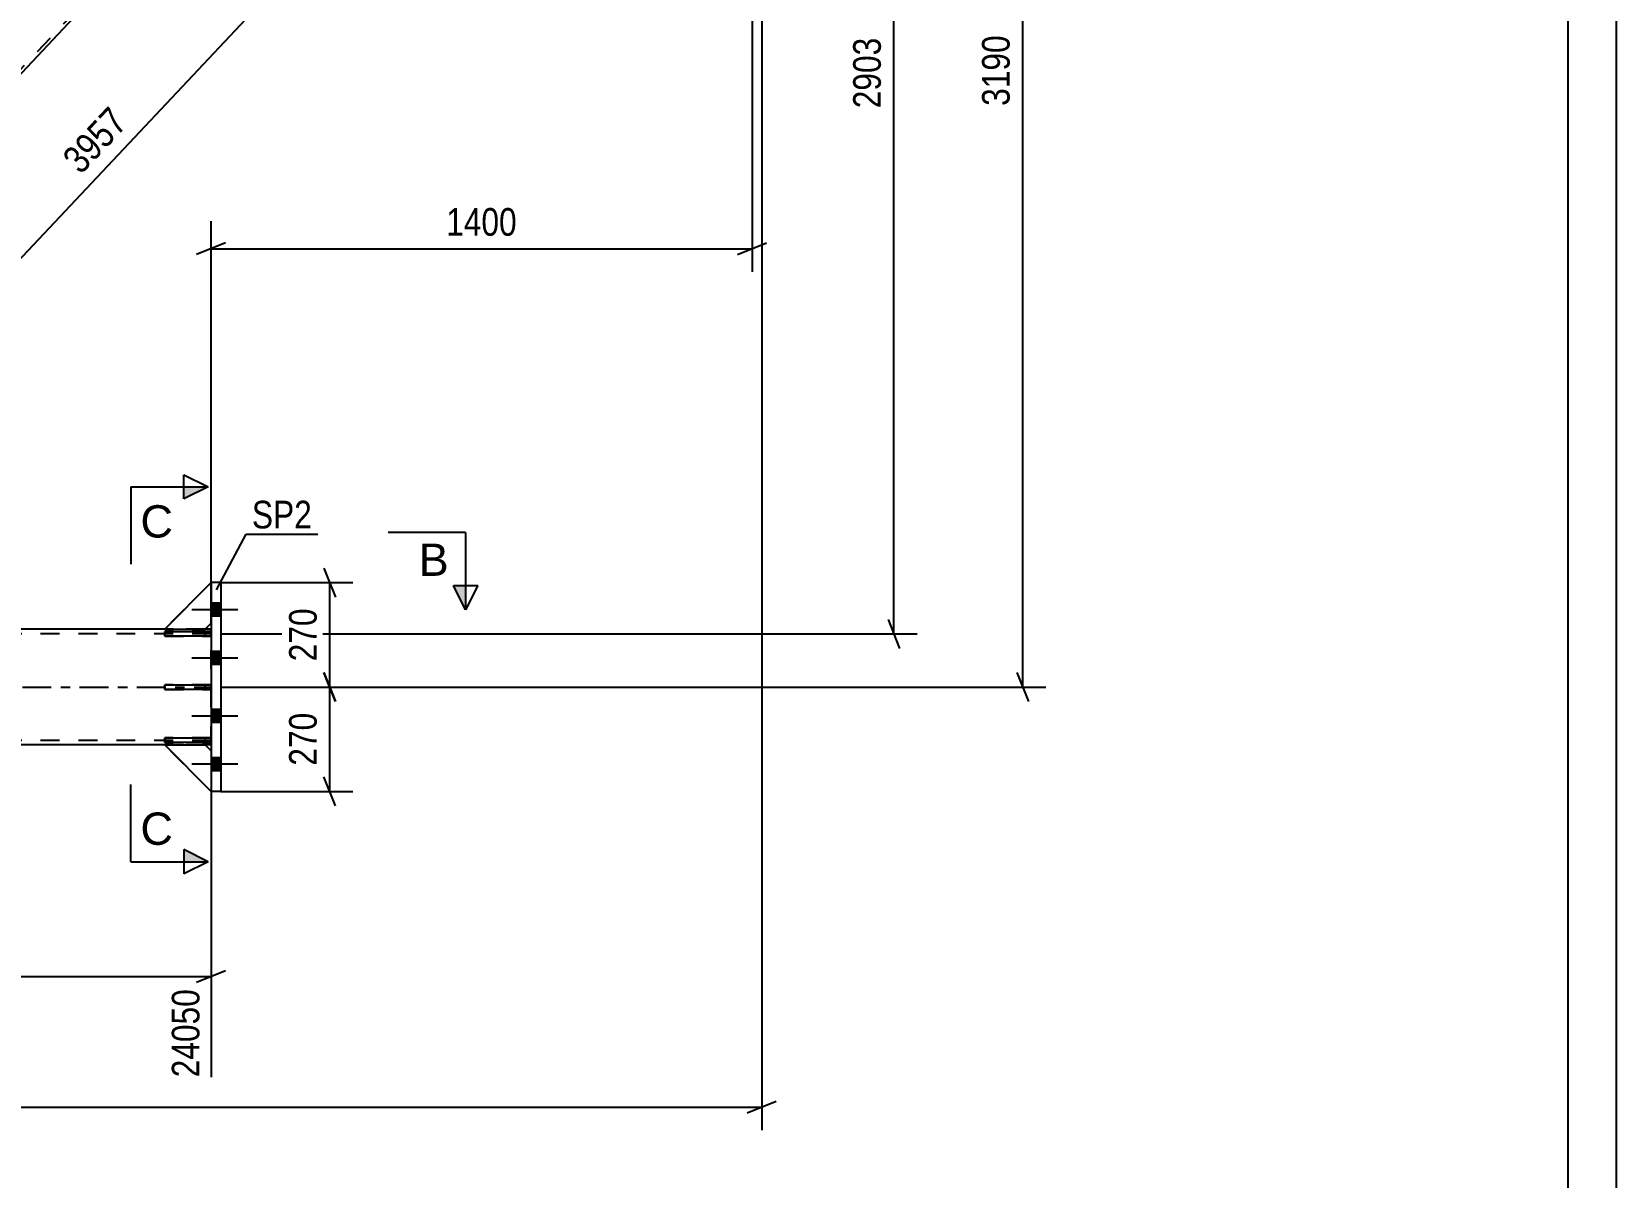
# Model space of a CAD drawing. Header units: millimetres. Extents: x -400 to 789, y -648 to 193.
# Drawn here: x 625.3 to 789.4, y -178.3 to -59.8 of the extents above; entities that cross this region are included whole.
import ezdxf

# ---------------------------------------------------------------- set-up
doc = ezdxf.new("R2010")
doc.units = ezdxf.units.MM
doc.linetypes.add('DXK_LINE_DOT2', pattern=[3.9198, 1.9599, -1.9599])
doc.linetypes.add('DXK_LINE_DOT3', pattern=[5.9187, 2.979, -0.9799, 0.9799, -0.9799])
doc.styles.add('Arial', font='ARIAL.TTF', dxfattribs={"height": 0.2})
doc.styles.add('Arial Narrow', font='ARIALN.TTF', dxfattribs={"height": 0.2})

# ---------------------------------------------------------------- blocks, each defined once
blk = doc.blocks.new('Unknown-392021936-1163')
at = {"color": 5, "linetype": 'Continuous'}
for p, q in [((789.37, -648.22), (789.37, 192.78)), ((784.37, -643.22), (784.37, 187.78))]:
    blk.add_line(p, q, dxfattribs=at)
blk = doc.blocks.new('Part-392021936-5452 - 5377')
at = {"color": 7, "linetype": 'DXK_LINE_DOT2'}
for p, q in [((643.9, -122.08), (-287.1, -122.08)), ((643.9, -121.6), (-276.46, -121.6)), ((643.3, -121.6), (639.1, -121.6)), ((643.9, -133.6), (643.9, -121.6)), ((643.9, -133.12), (-287.1, -133.12)), ((643.9, -133.6), (-171.28, -133.6)), ((643.3, -133.6), (639.1, -133.6))]:
    blk.add_line(p, q, dxfattribs=at)
at = {"color": 2, "linetype": 'Continuous'}
for p, q in [((639.1, -121.6), (442.9, -121.6)), ((643.9, -121.6), (643.3, -121.6)), ((639.1, -133.6), (-143.36, -133.6)), ((643.9, -133.6), (643.3, -133.6))]:
    blk.add_line(p, q, dxfattribs=at)
at = {"color": 7, "linetype": 'DXK_LINE_DOT3'}
blk.add_line((-287.1, -127.6), (643.9, -127.6), dxfattribs=at)
blk = doc.blocks.new('Part-392021936-5526 - 5377')
at = {"color": 2, "linetype": 'Continuous'}
for p, q in [((643.9, -138.4), (639.1, -133.6)), ((639.1, -133.6), (643.3, -133.6)), ((643.3, -133.6), (643.9, -134.2))]:
    blk.add_line(p, q, dxfattribs=at)
at = {"color": 7, "linetype": 'DXK_LINE_DOT2'}
blk.add_line((643.9, -134.2), (643.9, -138.4), dxfattribs=at)
blk = doc.blocks.new('Part-392021936-5527 - 5377')
at = {"color": 7, "linetype": 'DXK_LINE_DOT2'}
for p, q in [((643.9, -116.8), (639.1, -121.6)), ((643.9, -121), (643.9, -116.8)), ((643.3, -121.6), (643.9, -121)), ((639.1, -121.6), (643.3, -121.6))]:
    blk.add_line(p, q, dxfattribs=at)
blk = doc.blocks.new('Part-392021936-5528 - 5377')
at = {"color": 2, "linetype": 'Continuous'}
for p, q in [((643.9, -116.8), (639.1, -121.6)), ((643.3, -121.6), (643.9, -121)), ((639.1, -121.6), (643.3, -121.6))]:
    blk.add_line(p, q, dxfattribs=at)
at = {"color": 7, "linetype": 'DXK_LINE_DOT2'}
blk.add_line((643.9, -121), (643.9, -116.8), dxfattribs=at)
blk = doc.blocks.new('Bolt-392021936-5438 - 5377')
at = {"linetype": 'Continuous'}
for points in [[(643.9, -118.94), (643.9, -120.26), (644.9, -120.26), (644.9, -118.94)], [(643.9, -118.94), (643.9, -120.26), (644.9, -120.26), (644.9, -118.94)], [(643.9, -118.94), (643.9, -120.26), (644.9, -120.26), (644.9, -118.94)], [(643.9, -123.94), (643.9, -125.26), (644.9, -125.26), (644.9, -123.94)], [(643.9, -123.94), (643.9, -125.26), (644.9, -125.26), (644.9, -123.94)], [(643.9, -129.94), (643.9, -131.26), (644.9, -131.26), (644.9, -129.94)], [(643.9, -129.94), (643.9, -131.26), (644.9, -131.26), (644.9, -129.94)], [(643.9, -134.94), (643.9, -136.26), (644.9, -136.26), (644.9, -134.94)], [(643.9, -134.94), (643.9, -136.26), (644.9, -136.26), (644.9, -134.94)], [(643.9, -134.94), (643.9, -136.26), (644.9, -136.26), (644.9, -134.94)]]:
    blk.add_hatch(color=1, dxfattribs=at).paths.add_polyline_path(points)
at = {"color": 1, "linetype": 'Continuous'}
for p, q in [((646.66, -119.6), (641.9, -119.6)), ((646.66, -119.6), (641.9, -119.6)), ((646.66, -119.6), (641.9, -119.6)), ((644.9, -118.94), (643.9, -118.94)), ((644.9, -118.94), (643.9, -118.94)), ((644.9, -118.94), (643.9, -118.94)), ((644.9, -120.26), (643.9, -120.26)), ((644.9, -120.26), (643.9, -120.26)), ((644.9, -120.26), (643.9, -120.26)), ((646.66, -124.6), (641.9, -124.6)), ((646.66, -124.6), (641.9, -124.6)), ((644.9, -123.94), (643.9, -123.94)), ((644.9, -123.94), (643.9, -123.94)), ((644.9, -125.26), (643.9, -125.26)), ((644.9, -125.26), (643.9, -125.26)), ((646.66, -130.6), (641.9, -130.6)), ((646.66, -130.6), (641.9, -130.6)), ((644.9, -129.94), (643.9, -129.94)), ((644.9, -129.94), (643.9, -129.94)), ((644.9, -131.26), (643.9, -131.26)), ((644.9, -131.26), (643.9, -131.26)), ((646.66, -135.6), (641.9, -135.6)), ((646.66, -135.6), (641.9, -135.6)), ((646.66, -135.6), (641.9, -135.6)), ((644.9, -134.94), (643.9, -134.94)), ((644.9, -134.94), (643.9, -134.94)), ((644.9, -134.94), (643.9, -134.94)), ((644.9, -136.26), (643.9, -136.26)), ((644.9, -136.26), (643.9, -136.26)), ((644.9, -136.26), (643.9, -136.26))]:
    blk.add_line(p, q, dxfattribs=at)
blk = doc.blocks.new('Part-392021936-5536 - 5377')
at = {"color": 2, "linetype": 'Continuous'}
for p, q in [((644.9, -116.8), (643.9, -116.8)), ((643.9, -116.8), (643.9, -138.4)), ((644.9, -116.8), (644.9, -138.4)), ((644.9, -138.4), (643.9, -138.4))]:
    blk.add_line(p, q, dxfattribs=at)
blk = doc.blocks.new('Part-392021936-5542 - 5377')
at = {"color": 2, "linetype": 'Continuous'}
for p, q in [((639.1, -127.36), (643.9, -127.36)), ((639.1, -127.84), (639.1, -127.36)), ((643.9, -127.84), (639.1, -127.84)), ((643.9, -127.36), (643.9, -127.84))]:
    blk.add_line(p, q, dxfattribs=at)
at = {"color": 7, "linetype": 'DXK_LINE_DOT2'}
blk.add_line((643.3, -127.84), (643.3, -127.36), dxfattribs=at)
blk = doc.blocks.new('Part-392021936-5543 - 5377')
at = {"color": 2, "linetype": 'Continuous'}
for p, q in [((639.1, -121.86), (643.9, -121.86)), ((639.1, -122.34), (639.1, -121.86)), ((643.9, -122.34), (639.1, -122.34)), ((643.9, -121.86), (643.9, -122.34))]:
    blk.add_line(p, q, dxfattribs=at)
at = {"color": 7, "linetype": 'DXK_LINE_DOT2'}
blk.add_line((643.3, -122.34), (643.3, -121.86), dxfattribs=at)
blk = doc.blocks.new('Part-392021936-5544 - 5377')
at = {"color": 2, "linetype": 'Continuous'}
for p, q in [((639.1, -132.86), (643.9, -132.86)), ((639.1, -133.34), (639.1, -132.86)), ((643.9, -132.86), (643.9, -133.34)), ((643.9, -133.34), (639.1, -133.34))]:
    blk.add_line(p, q, dxfattribs=at)
at = {"color": 7, "linetype": 'DXK_LINE_DOT2'}
blk.add_line((643.3, -133.34), (643.3, -132.86), dxfattribs=at)
blk = doc.blocks.new('Part-392021936-5545 - 5377')
at = {"color": 7, "linetype": 'DXK_LINE_DOT2'}
for p, q in [((643.9, -127.36), (639.1, -127.36)), ((639.1, -127.36), (639.1, -127.84)), ((639.1, -127.84), (643.9, -127.84)), ((643.3, -127.84), (643.3, -127.36)), ((643.9, -127.84), (643.9, -127.36))]:
    blk.add_line(p, q, dxfattribs=at)
blk = doc.blocks.new('Part-392021936-5546 - 5377')
at = {"color": 7, "linetype": 'DXK_LINE_DOT2'}
for p, q in [((643.9, -121.86), (639.1, -121.86)), ((639.1, -121.86), (639.1, -122.34)), ((639.1, -122.34), (643.9, -122.34)), ((643.3, -122.34), (643.3, -121.86)), ((643.9, -122.34), (643.9, -121.86))]:
    blk.add_line(p, q, dxfattribs=at)
blk = doc.blocks.new('Part-392021936-5547 - 5377')
at = {"color": 7, "linetype": 'DXK_LINE_DOT2'}
for p, q in [((643.9, -132.86), (639.1, -132.86)), ((639.1, -132.86), (639.1, -133.34)), ((643.3, -133.34), (643.3, -132.86)), ((643.9, -133.34), (643.9, -132.86)), ((639.1, -133.34), (643.9, -133.34))]:
    blk.add_line(p, q, dxfattribs=at)
blk = doc.blocks.new('Part-392021936-5548 - 5377')
at = {"color": 7, "linetype": 'DXK_LINE_DOT2'}
for p, q in [((639.1, -133.6), (643.3, -133.6)), ((643.9, -138.4), (639.1, -133.6)), ((643.3, -133.6), (643.9, -134.2)), ((643.9, -134.2), (643.9, -138.4))]:
    blk.add_line(p, q, dxfattribs=at)
blk = doc.blocks.new('Part-392021936-5610 - 5377')
at = {"color": 7, "linetype": 'DXK_LINE_DOT2'}
for p, q in [((672.07, -6), (563.54, -121.41)), ((678.26, -6.19), (569.73, -121.6)), ((678.26, -6), (671.63, -6)), ((620.9, -59.95), (617.28, -63.8)), ((570.17, -121.6), (563.54, -121.6))]:
    blk.add_line(p, q, dxfattribs=at)
at = {"color": 2, "linetype": 'Continuous'}
for p, q in [((671.63, -6), (620.9, -59.95)), ((678.26, -6.66), (678.26, -6)), ((678.26, -6.66), (570.17, -121.6)), ((563.54, -120.94), (617.28, -63.8)), ((563.54, -121.6), (563.54, -120.94))]:
    blk.add_line(p, q, dxfattribs=at)
blk = doc.blocks.new('StraightDimension-392021936-24322 - 5377')
at = {"color": 7, "linetype": 'Continuous'}
for p, q in [((570.17, -122.6), (570.17, -167.99)), ((643.9, -134.6), (643.9, -167.99)), ((571.67, -156.95), (568.67, -158.15)), ((642.4, -158.15), (645.4, -156.95)), ((570.17, -157.55), (643.9, -157.55))]:
    blk.add_line(p, q, dxfattribs=at)
at = {"color": 0}
blk.add_wipeout([(611.29, -156.8), (611.29, -152.6), (602.78, -152.6), (602.78, -156.8)], dxfattribs=at)
at = {"color": 0, "linetype": 'Continuous'}
blk.add_wipeout([(643.3, -158.25), (639.1, -158.25), (639.1, -168.59), (643.3, -168.59)], dxfattribs=at)
at = {"color": 3, "style": 'Arial Narrow'}
blk.add_text('1843', height=2.863, dxfattribs=at).set_placement((603.38, -156.2))
at = {"color": 3, "linetype": 'Continuous', "style": 'Arial Narrow'}
blk.add_text('24050', height=2.863, rotation=90.0002, dxfattribs=at).set_placement((642.7, -167.99))
blk = doc.blocks.new('StraightDimension-392021936-6391 - 5377')
at = {"color": 7, "linetype": 'Continuous'}
for p, q in [((700.9, -7), (700.9, -173.47)), ((699.4, -171.67), (702.4, -170.47)), ((-301, -171.07), (700.9, -171.07))]:
    blk.add_line(p, q, dxfattribs=at)
blk = doc.blocks.new('StraightDimension-392021936-6509 - 5377')
at = {"color": 7, "linetype": 'Continuous'}
for p, q in [((699.9, -7), (699.9, -84.65)), ((643.9, -120.6), (643.9, -79.4)), ((645.4, -81.65), (642.4, -82.85)), ((698.4, -82.85), (701.4, -81.65)), ((643.9, -82.25), (699.9, -82.25))]:
    blk.add_line(p, q, dxfattribs=at)
at = {"color": 0}
blk.add_wipeout([(676.15, -81.5), (676.15, -77.3), (667.64, -77.3), (667.64, -81.5)], dxfattribs=at)
at = {"color": 3, "style": 'Arial Narrow'}
blk.add_text('1400', height=2.863, dxfattribs=at).set_placement((668.24, -80.9))
blk = doc.blocks.new('StraightDimension-392021936-15089 - 5377')
at = {"color": 7, "linetype": 'Continuous'}
for p, q in [((715.18, -7.5), (713.98, -4.5)), ((688.4, -6), (716.98, -6)), ((714.58, -122.1), (714.58, -6)), ((713.98, -120.6), (715.18, -123.6)), ((644.9, -122.1), (716.98, -122.1))]:
    blk.add_line(p, q, dxfattribs=at)
at = {"color": 0}
blk.add_wipeout([(713.83, -59.79), (709.63, -59.79), (709.63, -68.31), (713.83, -68.31)], dxfattribs=at)
at = {"color": 3, "style": 'Arial Narrow'}
blk.add_text('2903', height=2.863, rotation=90.0002, dxfattribs=at).set_placement((713.23, -67.71))
blk = doc.blocks.new('StraightDimension-392021936-6035 - 5377')
at = {"color": 7, "linetype": 'Continuous'}
for p, q in [((655.59, -115.3), (656.79, -118.3)), ((644.9, -116.8), (658.59, -116.8)), ((656.19, -127.6), (656.19, -116.8)), ((656.79, -129.1), (655.59, -126.1)), ((644.9, -127.6), (658.59, -127.6))]:
    blk.add_line(p, q, dxfattribs=at)
at = {"color": 0}
blk.add_wipeout([(655.44, -118.86), (651.24, -118.86), (651.24, -125.54), (655.44, -125.54)], dxfattribs=at)
at = {"color": 3, "style": 'Arial Narrow'}
blk.add_text('270', height=2.863, rotation=90.0002, dxfattribs=at).set_placement((654.84, -124.94))
blk = doc.blocks.new('StraightDimension-392021936-6044 - 5377')
at = {"color": 7, "linetype": 'Continuous'}
for p, q in [((655.59, -126.1), (656.79, -129.1)), ((644.9, -127.6), (658.59, -127.6)), ((656.19, -138.4), (656.19, -127.6)), ((656.79, -139.9), (655.59, -136.9)), ((644.9, -138.4), (658.59, -138.4))]:
    blk.add_line(p, q, dxfattribs=at)
at = {"color": 0}
blk.add_wipeout([(655.44, -129.66), (651.24, -129.66), (651.24, -136.34), (655.44, -136.34)], dxfattribs=at)
at = {"color": 3, "style": 'Arial Narrow'}
blk.add_text('270', height=2.863, rotation=90.0002, dxfattribs=at).set_placement((654.84, -135.74))
blk = doc.blocks.new('StraightDimension-392021936-6517 - 5377')
at = {"color": 7, "linetype": 'Continuous'}
for p, q in [((678.99, -6.69), (689.87, -16.91)), ((687.53, -16.77), (688.71, -13.77)), ((579.69, -130.56), (688.12, -15.27)), ((570.89, -122.29), (581.44, -132.2)), ((580.28, -129.06), (579.1, -132.06))]:
    blk.add_line(p, q, dxfattribs=at)
at = {"color": 0}
blk.add_wipeout([(636.27, -69.3), (633.22, -66.42), (627.38, -72.62), (630.44, -75.5)], dxfattribs=at)
at = {"color": 3, "style": 'Arial Narrow'}
blk.add_text('3957', height=2.863, rotation=46.7591, dxfattribs=at).set_placement((630.42, -74.65))
blk = doc.blocks.new('StraightDimension-392021936-15123 - 5377')
at = {"color": 7, "linetype": 'Continuous'}
for p, q in [((728.52, -1.5), (727.32, 1.5)), ((700.9, 0), (730.32, 0)), ((727.92, -127.6), (727.92, 0)), ((727.32, -126.1), (728.52, -129.1)), ((644.9, -127.6), (730.32, -127.6))]:
    blk.add_line(p, q, dxfattribs=at)
at = {"color": 0}
blk.add_wipeout([(727.17, -59.54), (722.97, -59.54), (722.97, -68.06), (727.17, -68.06)], dxfattribs=at)
at = {"color": 3, "style": 'Arial Narrow'}
blk.add_text('3190', height=2.863, rotation=90.0002, dxfattribs=at).set_placement((726.57, -67.46))
blk = doc.blocks.new('Mark-392021936-5532 - 5377')
at = {"color": 0}
blk.add_wipeout([(654.34, -111.19), (654.34, -108.19), (648.13, -108.19), (648.13, -111.19)], dxfattribs=at)
blk.add_wipeout([(654.34, -111.19), (654.34, -108.19), (648.13, -108.19), (648.13, -111.19)], dxfattribs=at)
at = {"color": 30, "linetype": 'Continuous'}
for p, q in [((644.46, -117.55), (647.53, -111.79)), ((647.53, -111.79), (654.94, -111.79))]:
    blk.add_line(p, q, dxfattribs=at)
at = {"color": 3, "style": 'Arial Narrow'}
blk.add_text('SP2', height=2.863, dxfattribs=at).set_placement((648.13, -111.19))
blk = doc.blocks.new('SectionMark-392021936-7287 - 5377')
at = {"linetype": 'Continuous'}
blk.add_hatch(color=6, dxfattribs=at).paths.add_polyline_path([(669, -117.1), (670.25, -117.1), (670.25, -119.6)])
at = {"color": 6, "linetype": 'Continuous'}
for p, q in [((670.25, -111.6), (662.25, -111.6)), ((670.25, -111.6), (670.25, -119.6)), ((669, -117.1), (671.5, -117.1)), ((670.25, -119.6), (669, -117.1)), ((671.5, -117.1), (670.25, -119.6))]:
    blk.add_line(p, q, dxfattribs=at)
at = {"color": 0, "linetype": 'Continuous'}
blk.add_wipeout([(668.5, -116.1), (668.5, -112.6), (665.39, -112.6), (665.39, -116.1)], dxfattribs=at)
at = {"color": 3, "linetype": 'Continuous', "style": 'Arial'}
blk.add_text('B', height=3.34, dxfattribs=at).set_placement((665.39, -116.1))
blk = doc.blocks.new('SectionMark-392021936-7301 - 5377')
at = {"linetype": 'Continuous'}
for points in [[(641.09, -108.13), (641.09, -106.88), (643.59, -106.88)], [(641.09, -145.68), (641.09, -144.43), (643.59, -145.68)]]:
    blk.add_hatch(color=6, dxfattribs=at).paths.add_polyline_path(points)
at = {"color": 6, "linetype": 'Continuous'}
for p, q in [((641.09, -108.13), (641.09, -105.63)), ((641.09, -105.63), (643.59, -106.88)), ((635.59, -106.88), (635.59, -114.88)), ((635.59, -106.88), (643.59, -106.88)), ((643.59, -106.88), (641.09, -108.13)), ((635.59, -145.68), (635.59, -137.68)), ((635.59, -145.68), (643.59, -145.68)), ((643.59, -145.68), (641.09, -144.43)), ((641.09, -144.43), (641.09, -146.93)), ((643.59, -145.68), (641.09, -146.93))]:
    blk.add_line(p, q, dxfattribs=at)
at = {"color": 0, "linetype": 'Continuous'}
for points in [[(639.96, -112.13), (639.96, -108.63), (636.59, -108.63), (636.59, -112.13)], [(639.96, -143.93), (639.96, -140.43), (636.59, -140.43), (636.59, -143.93)]]:
    blk.add_wipeout(points, dxfattribs=at)
at = {"color": 3, "linetype": 'Continuous', "style": 'Arial'}
for p in [(636.59, -112.13), (636.59, -143.93)]:
    blk.add_text('C', height=3.34, dxfattribs=at).set_placement(p)

msp = doc.modelspace()

# ---------------------------------------------------------------- block references
for name in ['Unknown-392021936-1163', 'Part-392021936-5610 - 5377', 'Part-392021936-5527 - 5377', 'Part-392021936-5528 - 5377', 'Part-392021936-5536 - 5377', 'Bolt-392021936-5438 - 5377', 'Part-392021936-5452 - 5377', 'Part-392021936-5543 - 5377', 'Part-392021936-5546 - 5377', 'Part-392021936-5542 - 5377', 'Part-392021936-5545 - 5377', 'Part-392021936-5544 - 5377', 'Part-392021936-5547 - 5377', 'Part-392021936-5526 - 5377', 'Part-392021936-5548 - 5377']:
    msp.add_blockref(name, (0, 0))

# ---------------------------------------------------------------- next in the draw order: block references
msp.add_blockref('StraightDimension-392021936-24322 - 5377', (0, 0))

# ---------------------------------------------------------------- next in the draw order: block references
msp.add_blockref('StraightDimension-392021936-6391 - 5377', (0, 0))

# ---------------------------------------------------------------- next in the draw order: block references
msp.add_blockref('StraightDimension-392021936-6509 - 5377', (0, 0))

# ---------------------------------------------------------------- next in the draw order: block references
msp.add_blockref('StraightDimension-392021936-15089 - 5377', (0, 0))

# ---------------------------------------------------------------- next in the draw order: block references
msp.add_blockref('StraightDimension-392021936-6035 - 5377', (0, 0))

# ---------------------------------------------------------------- next in the draw order: block references
msp.add_blockref('StraightDimension-392021936-6044 - 5377', (0, 0))

# ---------------------------------------------------------------- next in the draw order: block references
msp.add_blockref('StraightDimension-392021936-6517 - 5377', (0, 0))

# ---------------------------------------------------------------- next in the draw order: block references
msp.add_blockref('StraightDimension-392021936-15123 - 5377', (0, 0))

# ---------------------------------------------------------------- next in the draw order: block references
msp.add_blockref('Mark-392021936-5532 - 5377', (0, 0))

# ---------------------------------------------------------------- next in the draw order: block references
msp.add_blockref('SectionMark-392021936-7287 - 5377', (0, 0))

# ---------------------------------------------------------------- next in the draw order: block references
msp.add_blockref('SectionMark-392021936-7301 - 5377', (0, 0))

doc.saveas('drawing.dxf')
